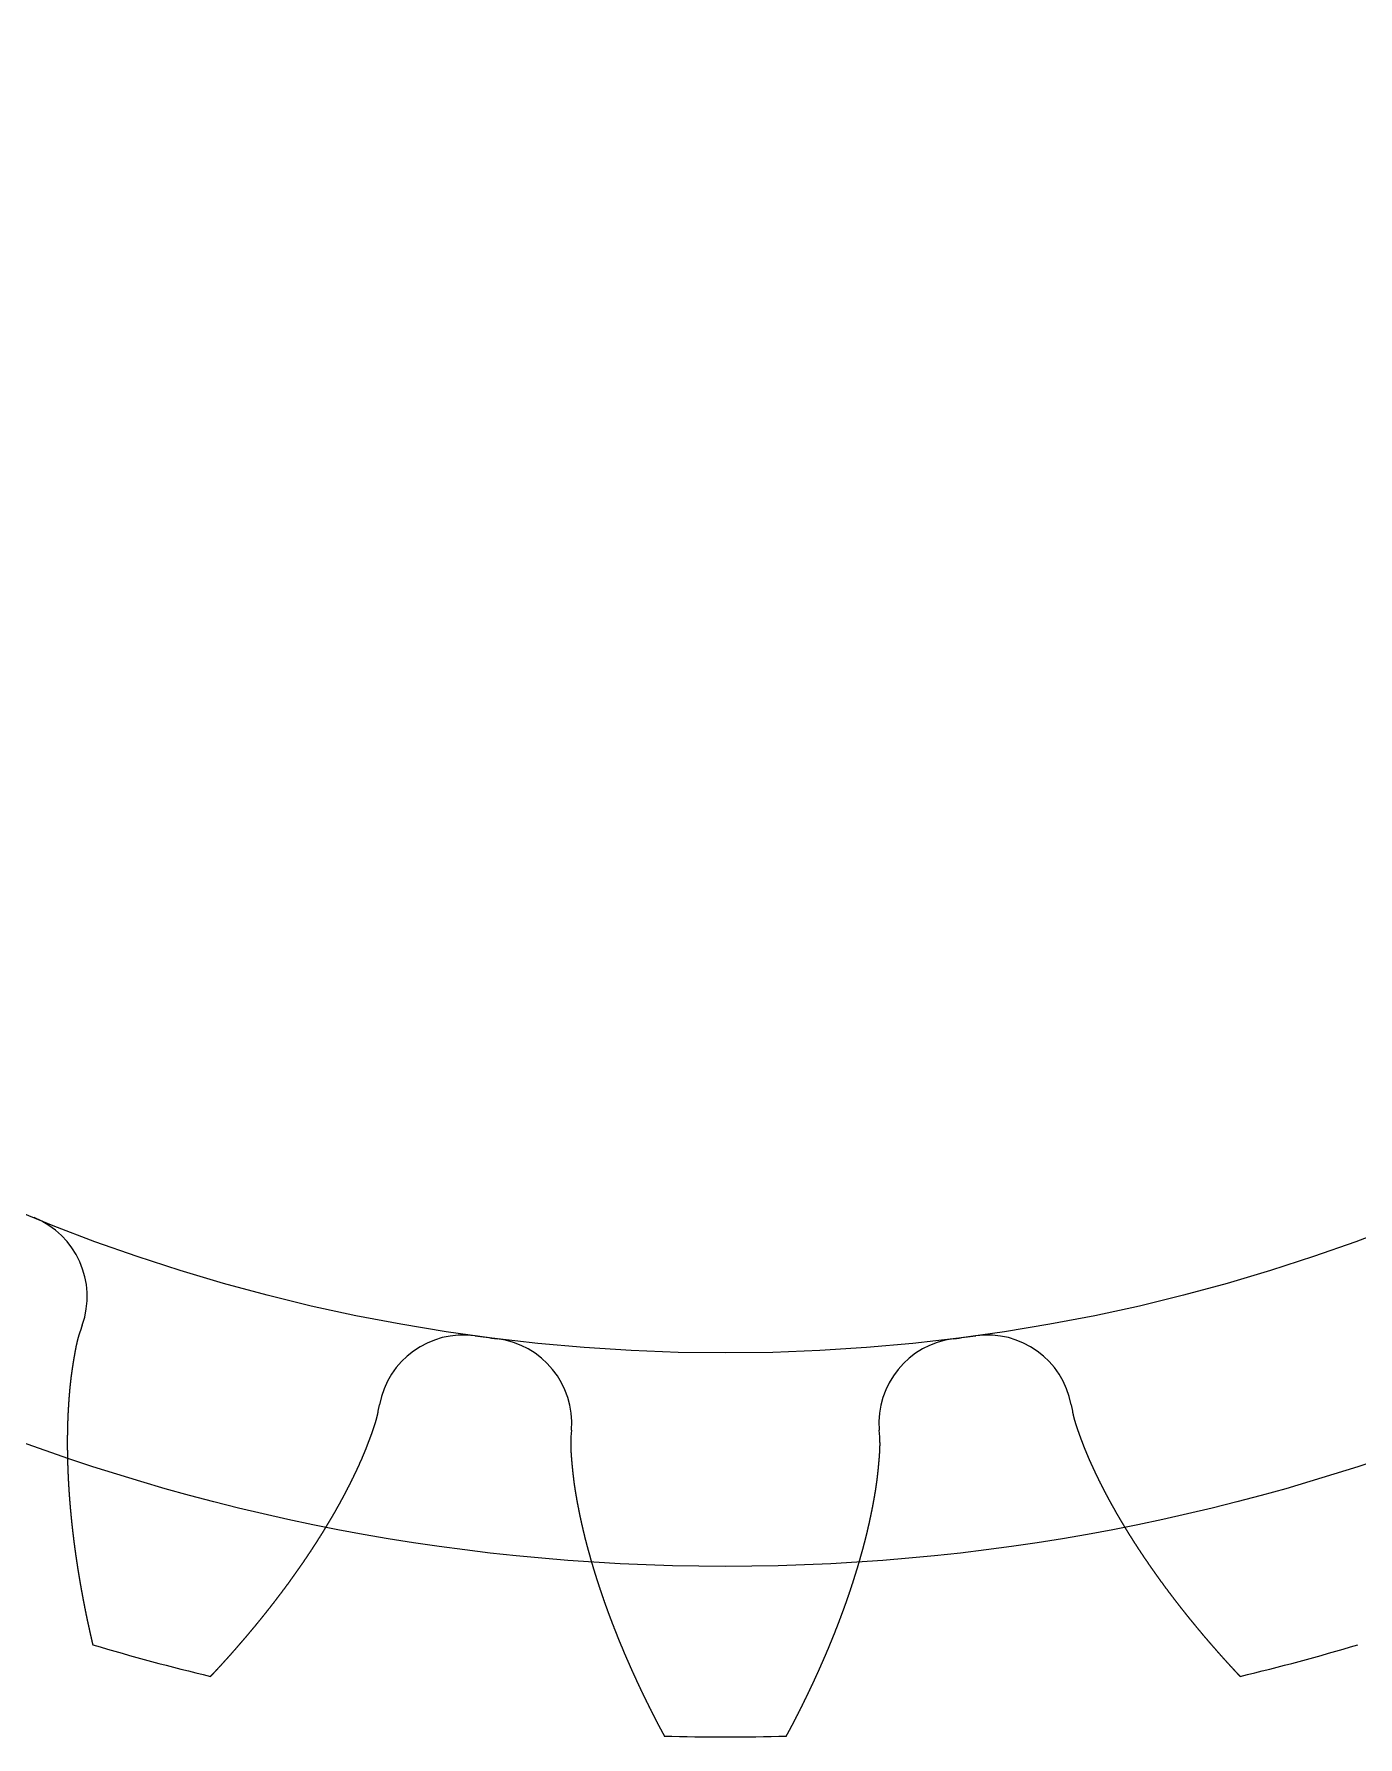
# Model space of a CAD drawing. Header units: millimetres. Extents: x -13 to 13, y -13 to 13.
# Drawn here: x -4.05 to 3.71, y -13 to -3.02 of the extents above; entities that cross this region are included whole.
import ezdxf

# ---------------------------------------------------------------- set-up
doc = ezdxf.new("R2010")
doc.units = ezdxf.units.MM
doc.header["$MEASUREMENT"] = 0
for name, color, linetype in [('aasdasdasd v1_Sketch1', 7, 'Continuous'), ('Spur Gear (24 teeth)_Sketch1', 7, 'Continuous'), ('Spur Gear (24 teeth)_Sketch3', 7, 'Continuous')]:
    doc.layers.add(name, color=color, linetype=linetype)

# ---------------------------------------------------------------- blocks, each defined once
blk = doc.blocks.new('SpurGear(24teeth)')
at = {"layer": 'Spur Gear (24 teeth)_Sketch1'}
blk.add_circle((0, 0), 1.07492, dxfattribs=at)
at = {"layer": 'Spur Gear (24 teeth)_Sketch3'}
blk.add_circle((0, 0), 1.2, dxfattribs=at)
blk = doc.blocks.new('engrenagemv1')
blk.add_blockref('SpurGear(24teeth)', (0, 0))

msp = doc.modelspace()

# ---------------------------------------------------------------- linework, layer by layer
at = {"layer": 'aasdasdasd v1_Sketch1'}
for p, q in [((-3.7704, -10.5859, 12.7), (-3.7834, -10.6227, 12.7)), ((-3.7704, -10.5859, 12.7), (-3.7834, -10.6227, 12.7)), ((-2.0348, -11.0912, 12.7), (-2.0277, -11.0529, 12.7)), ((-2.0348, -11.0912, 12.7), (-2.0277, -11.0529, 12.7)), ((2.0277, -11.0529, 12.7), (2.0348, -11.0912, 12.7)), ((2.0277, -11.0529, 12.7), (2.0348, -11.0912, 12.7)), ((-0.9021, -11.2011, 12.7), (-0.9051, -11.2399, 12.7)), ((-0.9021, -11.2011, 12.7), (-0.9051, -11.2399, 12.7)), ((0.9051, -11.2399, 12.7), (0.9021, -11.2011, 12.7)), ((0.9051, -11.2399, 12.7), (0.9021, -11.2011, 12.7))]:
    msp.add_line(p, q, dxfattribs=at)
for centre, radius, start, end in [((-4.2416, -10.4189, 12.7), 0.5, 340.4814, 67.84825), ((-4.2416, -10.4189, 12.7), 0.5, 340.4814, 67.84825), ((-1.5361, -11.1438, 12.7), 0.5, 82.15175, 169.5186), ((-1.5361, -11.1438, 12.7), 0.5, 82.15175, 169.5186), ((0, 0, 12.7), 10.7492, 262.15175, 262.84825), ((0, 0, 12.7), 10.7492, 262.15175, 262.84825), ((-1.4005, -11.1617, 12.7), 0.5, 355.4814, 82.84825), ((-1.4005, -11.1617, 12.7), 0.5, 355.4814, 82.84825), ((1.4005, -11.1617, 12.7), 0.5, 97.15175, 184.5186), ((1.4005, -11.1617, 12.7), 0.5, 97.15175, 184.5186), ((0, 0, 12.7), 10.7492, 277.15175, 277.84825), ((0, 0, 12.7), 10.7492, 277.15175, 277.84825), ((1.5361, -11.1438, 12.7), 0.5, 10.4814, 97.84825), ((1.5361, -11.1438, 12.7), 0.5, 10.4814, 97.84825), ((0, 0, 12.7), 13, 253.42315, 256.57685), ((0, 0, 12.7), 13, 253.42315, 256.57685), ((0, 0, 12.7), 13, 283.42315, 286.57685), ((0, 0, 12.7), 13, 283.42315, 286.57685), ((0, 0, 12.7), 13, 268.42315, 271.57685), ((0, 0, 12.7), 13, 268.42315, 271.57685)]:
    msp.add_arc(centre, radius, start, end, dxfattribs=at)
for points in [[(-3.7834, -10.6227, 12.7), (-3.7851, -10.6274, 12.7), (-3.7883, -10.6369, 12.7), (-3.7928, -10.6513, 12.7), (-3.7981, -10.6706, 12.7), (-3.8039, -10.6951, 12.7), (-3.809, -10.7198, 12.7), (-3.8136, -10.7446, 12.7), (-3.818, -10.7695, 12.7), (-3.8223, -10.7945, 12.7), (-3.8264, -10.8195, 12.7), (-3.8302, -10.8446, 12.7), (-3.8339, -10.8698, 12.7), (-3.8371, -10.895, 12.7), (-3.8401, -10.9204, 12.7), (-3.8427, -10.9458, 12.7), (-3.8451, -10.9713, 12.7), (-3.8473, -10.9969, 12.7), (-3.8492, -11.0225, 12.7), (-3.851, -11.0482, 12.7), (-3.8526, -11.0739, 12.7), (-3.854, -11.0997, 12.7), (-3.8552, -11.1256, 12.7), (-3.8562, -11.1514, 12.7), (-3.857, -11.1774, 12.7), (-3.8576, -11.2034, 12.7), (-3.858, -11.2294, 12.7), (-3.8582, -11.2555, 12.7), (-3.8583, -11.2816, 12.7), (-3.8581, -11.3078, 12.7), (-3.8578, -11.334, 12.7), (-3.8574, -11.3602, 12.7), (-3.8567, -11.3865, 12.7), (-3.8559, -11.4128, 12.7), (-3.855, -11.4392, 12.7), (-3.8538, -11.4656, 12.7), (-3.8525, -11.492, 12.7), (-3.8511, -11.5184, 12.7), (-3.8495, -11.5449, 12.7), (-3.8477, -11.5714, 12.7), (-3.8458, -11.598, 12.7), (-3.8437, -11.6246, 12.7), (-3.8415, -11.6512, 12.7), (-3.8391, -11.6778, 12.7), (-3.8365, -11.7045, 12.7), (-3.8339, -11.7312, 12.7), (-3.831, -11.7579, 12.7), (-3.8281, -11.7846, 12.7), (-3.825, -11.8114, 12.7), (-3.8217, -11.8382, 12.7), (-3.8183, -11.865, 12.7), (-3.8147, -11.8919, 12.7), (-3.8111, -11.9187, 12.7), (-3.8072, -11.9456, 12.7), (-3.8033, -11.9725, 12.7), (-3.7992, -11.9994, 12.7), (-3.7949, -12.0264, 12.7), (-3.7905, -12.0533, 12.7), (-3.786, -12.0803, 12.7), (-3.7814, -12.1073, 12.7), (-3.7766, -12.1343, 12.7), (-3.7717, -12.1614, 12.7), (-3.7666, -12.1884, 12.7), (-3.7614, -12.2155, 12.7), (-3.7561, -12.2426, 12.7), (-3.7507, -12.2696, 12.7), (-3.7451, -12.2968, 12.7), (-3.7394, -12.3239, 12.7), (-3.7336, -12.351, 12.7), (-3.7276, -12.3782, 12.7), (-3.7215, -12.4053, 12.7), (-3.7165, -12.4271, 12.7), (-3.7127, -12.4434, 12.7), (-3.7102, -12.4543, 12.7), (-3.7089, -12.4597, 12.7)], [(-3.7834, -10.6227, 12.7), (-3.7851, -10.6274, 12.7), (-3.7883, -10.6369, 12.7), (-3.7928, -10.6513, 12.7), (-3.7981, -10.6706, 12.7), (-3.8039, -10.6951, 12.7), (-3.809, -10.7198, 12.7), (-3.8136, -10.7446, 12.7), (-3.818, -10.7695, 12.7), (-3.8223, -10.7945, 12.7), (-3.8264, -10.8195, 12.7), (-3.8302, -10.8446, 12.7), (-3.8339, -10.8698, 12.7), (-3.8371, -10.895, 12.7), (-3.8401, -10.9204, 12.7), (-3.8427, -10.9458, 12.7), (-3.8451, -10.9713, 12.7), (-3.8473, -10.9969, 12.7), (-3.8492, -11.0225, 12.7), (-3.851, -11.0482, 12.7), (-3.8526, -11.0739, 12.7), (-3.854, -11.0997, 12.7), (-3.8552, -11.1256, 12.7), (-3.8562, -11.1514, 12.7), (-3.857, -11.1774, 12.7), (-3.8576, -11.2034, 12.7), (-3.858, -11.2294, 12.7), (-3.8582, -11.2555, 12.7), (-3.8583, -11.2816, 12.7), (-3.8581, -11.3078, 12.7), (-3.8578, -11.334, 12.7), (-3.8574, -11.3602, 12.7), (-3.8567, -11.3865, 12.7), (-3.8559, -11.4128, 12.7), (-3.855, -11.4392, 12.7), (-3.8538, -11.4656, 12.7), (-3.8525, -11.492, 12.7), (-3.8511, -11.5184, 12.7), (-3.8495, -11.5449, 12.7), (-3.8477, -11.5714, 12.7), (-3.8458, -11.598, 12.7), (-3.8437, -11.6246, 12.7), (-3.8415, -11.6512, 12.7), (-3.8391, -11.6778, 12.7), (-3.8365, -11.7045, 12.7), (-3.8339, -11.7312, 12.7), (-3.831, -11.7579, 12.7), (-3.8281, -11.7846, 12.7), (-3.825, -11.8114, 12.7), (-3.8217, -11.8382, 12.7), (-3.8183, -11.865, 12.7), (-3.8147, -11.8919, 12.7), (-3.8111, -11.9187, 12.7), (-3.8072, -11.9456, 12.7), (-3.8033, -11.9725, 12.7), (-3.7992, -11.9994, 12.7), (-3.7949, -12.0264, 12.7), (-3.7905, -12.0533, 12.7), (-3.786, -12.0803, 12.7), (-3.7814, -12.1073, 12.7), (-3.7766, -12.1343, 12.7), (-3.7717, -12.1614, 12.7), (-3.7666, -12.1884, 12.7), (-3.7614, -12.2155, 12.7), (-3.7561, -12.2426, 12.7), (-3.7507, -12.2696, 12.7), (-3.7451, -12.2968, 12.7), (-3.7394, -12.3239, 12.7), (-3.7336, -12.351, 12.7), (-3.7276, -12.3782, 12.7), (-3.7215, -12.4053, 12.7), (-3.7165, -12.4271, 12.7), (-3.7127, -12.4434, 12.7), (-3.7102, -12.4543, 12.7), (-3.7089, -12.4597, 12.7)], [(-3.0178, -12.6449, 12.7), (-3.014, -12.6408, 12.7), (-3.0064, -12.6327, 12.7), (-2.9949, -12.6204, 12.7), (-2.9797, -12.6041, 12.7), (-2.9609, -12.5836, 12.7), (-2.9421, -12.5631, 12.7), (-2.9235, -12.5425, 12.7), (-2.905, -12.5219, 12.7), (-2.8866, -12.5012, 12.7), (-2.8684, -12.4804, 12.7), (-2.8502, -12.4596, 12.7), (-2.8322, -12.4388, 12.7), (-2.8143, -12.4179, 12.7), (-2.7965, -12.3969, 12.7), (-2.7789, -12.3759, 12.7), (-2.7614, -12.3549, 12.7), (-2.744, -12.3338, 12.7), (-2.7267, -12.3126, 12.7), (-2.7095, -12.2914, 12.7), (-2.6925, -12.2701, 12.7), (-2.6756, -12.2488, 12.7), (-2.6589, -12.2274, 12.7), (-2.6423, -12.206, 12.7), (-2.6258, -12.1846, 12.7), (-2.6094, -12.163, 12.7), (-2.5932, -12.1415, 12.7), (-2.5771, -12.1198, 12.7), (-2.5612, -12.0982, 12.7), (-2.5454, -12.0764, 12.7), (-2.5297, -12.0547, 12.7), (-2.5142, -12.0328, 12.7), (-2.4988, -12.011, 12.7), (-2.4836, -11.989, 12.7), (-2.4685, -11.967, 12.7), (-2.4535, -11.945, 12.7), (-2.4387, -11.9229, 12.7), (-2.4241, -11.9008, 12.7), (-2.4096, -11.8786, 12.7), (-2.3953, -11.8564, 12.7), (-2.3811, -11.8341, 12.7), (-2.3671, -11.8118, 12.7), (-2.3532, -11.7894, 12.7), (-2.3395, -11.7669, 12.7), (-2.326, -11.7444, 12.7), (-2.3126, -11.7219, 12.7), (-2.2995, -11.6993, 12.7), (-2.2864, -11.6767, 12.7), (-2.2736, -11.654, 12.7), (-2.2609, -11.6312, 12.7), (-2.2484, -11.6084, 12.7), (-2.2361, -11.5855, 12.7), (-2.2241, -11.5626, 12.7), (-2.2122, -11.5397, 12.7), (-2.2005, -11.5166, 12.7), (-2.189, -11.4935, 12.7), (-2.1777, -11.4704, 12.7), (-2.1666, -11.4472, 12.7), (-2.1557, -11.424, 12.7), (-2.145, -11.4007, 12.7), (-2.1346, -11.3774, 12.7), (-2.1244, -11.3539, 12.7), (-2.1147, -11.3304, 12.7), (-2.1052, -11.3068, 12.7), (-2.096, -11.2831, 12.7), (-2.0871, -11.2594, 12.7), (-2.0783, -11.2357, 12.7), (-2.0696, -11.2119, 12.7), (-2.0612, -11.1881, 12.7), (-2.0533, -11.1642, 12.7), (-2.046, -11.1401, 12.7), (-2.041, -11.1207, 12.7), (-2.0377, -11.106, 12.7), (-2.0357, -11.0961, 12.7), (-2.0348, -11.0912, 12.7)], [(-3.0178, -12.6449, 12.7), (-3.014, -12.6408, 12.7), (-3.0064, -12.6327, 12.7), (-2.9949, -12.6204, 12.7), (-2.9797, -12.6041, 12.7), (-2.9609, -12.5836, 12.7), (-2.9421, -12.5631, 12.7), (-2.9235, -12.5425, 12.7), (-2.905, -12.5219, 12.7), (-2.8866, -12.5012, 12.7), (-2.8684, -12.4804, 12.7), (-2.8502, -12.4596, 12.7), (-2.8322, -12.4388, 12.7), (-2.8143, -12.4179, 12.7), (-2.7965, -12.3969, 12.7), (-2.7789, -12.3759, 12.7), (-2.7614, -12.3549, 12.7), (-2.744, -12.3338, 12.7), (-2.7267, -12.3126, 12.7), (-2.7095, -12.2914, 12.7), (-2.6925, -12.2701, 12.7), (-2.6756, -12.2488, 12.7), (-2.6589, -12.2274, 12.7), (-2.6423, -12.206, 12.7), (-2.6258, -12.1846, 12.7), (-2.6094, -12.163, 12.7), (-2.5932, -12.1415, 12.7), (-2.5771, -12.1198, 12.7), (-2.5612, -12.0982, 12.7), (-2.5454, -12.0764, 12.7), (-2.5297, -12.0547, 12.7), (-2.5142, -12.0328, 12.7), (-2.4988, -12.011, 12.7), (-2.4836, -11.989, 12.7), (-2.4685, -11.967, 12.7), (-2.4535, -11.945, 12.7), (-2.4387, -11.9229, 12.7), (-2.4241, -11.9008, 12.7), (-2.4096, -11.8786, 12.7), (-2.3953, -11.8564, 12.7), (-2.3811, -11.8341, 12.7), (-2.3671, -11.8118, 12.7), (-2.3532, -11.7894, 12.7), (-2.3395, -11.7669, 12.7), (-2.326, -11.7444, 12.7), (-2.3126, -11.7219, 12.7), (-2.2995, -11.6993, 12.7), (-2.2864, -11.6767, 12.7), (-2.2736, -11.654, 12.7), (-2.2609, -11.6312, 12.7), (-2.2484, -11.6084, 12.7), (-2.2361, -11.5855, 12.7), (-2.2241, -11.5626, 12.7), (-2.2122, -11.5397, 12.7), (-2.2005, -11.5166, 12.7), (-2.189, -11.4935, 12.7), (-2.1777, -11.4704, 12.7), (-2.1666, -11.4472, 12.7), (-2.1557, -11.424, 12.7), (-2.145, -11.4007, 12.7), (-2.1346, -11.3774, 12.7), (-2.1244, -11.3539, 12.7), (-2.1147, -11.3304, 12.7), (-2.1052, -11.3068, 12.7), (-2.096, -11.2831, 12.7), (-2.0871, -11.2594, 12.7), (-2.0783, -11.2357, 12.7), (-2.0696, -11.2119, 12.7), (-2.0612, -11.1881, 12.7), (-2.0533, -11.1642, 12.7), (-2.046, -11.1401, 12.7), (-2.041, -11.1207, 12.7), (-2.0377, -11.106, 12.7), (-2.0357, -11.0961, 12.7), (-2.0348, -11.0912, 12.7)], [(2.0348, -11.0912, 12.7), (2.0357, -11.0961, 12.7), (2.0377, -11.106, 12.7), (2.041, -11.1207, 12.7), (2.046, -11.1401, 12.7), (2.0533, -11.1642, 12.7), (2.0612, -11.1881, 12.7), (2.0696, -11.2119, 12.7), (2.0783, -11.2357, 12.7), (2.0871, -11.2594, 12.7), (2.096, -11.2831, 12.7), (2.1052, -11.3068, 12.7), (2.1147, -11.3304, 12.7), (2.1244, -11.3539, 12.7), (2.1346, -11.3774, 12.7), (2.145, -11.4007, 12.7), (2.1557, -11.424, 12.7), (2.1666, -11.4472, 12.7), (2.1777, -11.4704, 12.7), (2.189, -11.4935, 12.7), (2.2005, -11.5166, 12.7), (2.2122, -11.5397, 12.7), (2.2241, -11.5626, 12.7), (2.2361, -11.5855, 12.7), (2.2484, -11.6084, 12.7), (2.2609, -11.6312, 12.7), (2.2736, -11.654, 12.7), (2.2864, -11.6767, 12.7), (2.2995, -11.6993, 12.7), (2.3126, -11.7219, 12.7), (2.326, -11.7444, 12.7), (2.3395, -11.7669, 12.7), (2.3532, -11.7894, 12.7), (2.3671, -11.8118, 12.7), (2.3811, -11.8341, 12.7), (2.3953, -11.8564, 12.7), (2.4096, -11.8786, 12.7), (2.4241, -11.9008, 12.7), (2.4387, -11.9229, 12.7), (2.4535, -11.945, 12.7), (2.4685, -11.967, 12.7), (2.4836, -11.989, 12.7), (2.4988, -12.011, 12.7), (2.5142, -12.0328, 12.7), (2.5297, -12.0547, 12.7), (2.5454, -12.0764, 12.7), (2.5612, -12.0982, 12.7), (2.5771, -12.1198, 12.7), (2.5932, -12.1415, 12.7), (2.6094, -12.163, 12.7), (2.6258, -12.1846, 12.7), (2.6423, -12.206, 12.7), (2.6589, -12.2274, 12.7), (2.6756, -12.2488, 12.7), (2.6925, -12.2701, 12.7), (2.7095, -12.2914, 12.7), (2.7267, -12.3126, 12.7), (2.744, -12.3338, 12.7), (2.7614, -12.3549, 12.7), (2.7789, -12.3759, 12.7), (2.7965, -12.3969, 12.7), (2.8143, -12.4179, 12.7), (2.8322, -12.4388, 12.7), (2.8502, -12.4596, 12.7), (2.8684, -12.4804, 12.7), (2.8866, -12.5012, 12.7), (2.905, -12.5219, 12.7), (2.9235, -12.5425, 12.7), (2.9421, -12.5631, 12.7), (2.9609, -12.5836, 12.7), (2.9797, -12.6041, 12.7), (2.9949, -12.6204, 12.7), (3.0064, -12.6327, 12.7), (3.014, -12.6408, 12.7), (3.0178, -12.6449, 12.7)], [(2.0348, -11.0912, 12.7), (2.0357, -11.0961, 12.7), (2.0377, -11.106, 12.7), (2.041, -11.1207, 12.7), (2.046, -11.1401, 12.7), (2.0533, -11.1642, 12.7), (2.0612, -11.1881, 12.7), (2.0696, -11.2119, 12.7), (2.0783, -11.2357, 12.7), (2.0871, -11.2594, 12.7), (2.096, -11.2831, 12.7), (2.1052, -11.3068, 12.7), (2.1147, -11.3304, 12.7), (2.1244, -11.3539, 12.7), (2.1346, -11.3774, 12.7), (2.145, -11.4007, 12.7), (2.1557, -11.424, 12.7), (2.1666, -11.4472, 12.7), (2.1777, -11.4704, 12.7), (2.189, -11.4935, 12.7), (2.2005, -11.5166, 12.7), (2.2122, -11.5397, 12.7), (2.2241, -11.5626, 12.7), (2.2361, -11.5855, 12.7), (2.2484, -11.6084, 12.7), (2.2609, -11.6312, 12.7), (2.2736, -11.654, 12.7), (2.2864, -11.6767, 12.7), (2.2995, -11.6993, 12.7), (2.3126, -11.7219, 12.7), (2.326, -11.7444, 12.7), (2.3395, -11.7669, 12.7), (2.3532, -11.7894, 12.7), (2.3671, -11.8118, 12.7), (2.3811, -11.8341, 12.7), (2.3953, -11.8564, 12.7), (2.4096, -11.8786, 12.7), (2.4241, -11.9008, 12.7), (2.4387, -11.9229, 12.7), (2.4535, -11.945, 12.7), (2.4685, -11.967, 12.7), (2.4836, -11.989, 12.7), (2.4988, -12.011, 12.7), (2.5142, -12.0328, 12.7), (2.5297, -12.0547, 12.7), (2.5454, -12.0764, 12.7), (2.5612, -12.0982, 12.7), (2.5771, -12.1198, 12.7), (2.5932, -12.1415, 12.7), (2.6094, -12.163, 12.7), (2.6258, -12.1846, 12.7), (2.6423, -12.206, 12.7), (2.6589, -12.2274, 12.7), (2.6756, -12.2488, 12.7), (2.6925, -12.2701, 12.7), (2.7095, -12.2914, 12.7), (2.7267, -12.3126, 12.7), (2.744, -12.3338, 12.7), (2.7614, -12.3549, 12.7), (2.7789, -12.3759, 12.7), (2.7965, -12.3969, 12.7), (2.8143, -12.4179, 12.7), (2.8322, -12.4388, 12.7), (2.8502, -12.4596, 12.7), (2.8684, -12.4804, 12.7), (2.8866, -12.5012, 12.7), (2.905, -12.5219, 12.7), (2.9235, -12.5425, 12.7), (2.9421, -12.5631, 12.7), (2.9609, -12.5836, 12.7), (2.9797, -12.6041, 12.7), (2.9949, -12.6204, 12.7), (3.0064, -12.6327, 12.7), (3.014, -12.6408, 12.7), (3.0178, -12.6449, 12.7)], [(-0.9051, -11.2399, 12.7), (-0.9055, -11.2449, 12.7), (-0.9062, -11.255, 12.7), (-0.9068, -11.27, 12.7), (-0.907, -11.2901, 12.7), (-0.9062, -11.3152, 12.7), (-0.9047, -11.3404, 12.7), (-0.9028, -11.3655, 12.7), (-0.9006, -11.3907, 12.7), (-0.8982, -11.416, 12.7), (-0.8957, -11.4412, 12.7), (-0.8929, -11.4664, 12.7), (-0.8899, -11.4917, 12.7), (-0.8866, -11.5169, 12.7), (-0.8828, -11.5422, 12.7), (-0.8788, -11.5674, 12.7), (-0.8745, -11.5927, 12.7), (-0.87, -11.6179, 12.7), (-0.8652, -11.6432, 12.7), (-0.8603, -11.6685, 12.7), (-0.8552, -11.6937, 12.7), (-0.8499, -11.719, 12.7), (-0.8443, -11.7443, 12.7), (-0.8386, -11.7695, 12.7), (-0.8327, -11.7948, 12.7), (-0.8265, -11.82, 12.7), (-0.8202, -11.8453, 12.7), (-0.8136, -11.8706, 12.7), (-0.8069, -11.8958, 12.7), (-0.8, -11.921, 12.7), (-0.7929, -11.9463, 12.7), (-0.7857, -11.9715, 12.7), (-0.7783, -11.9967, 12.7), (-0.7707, -12.0219, 12.7), (-0.7629, -12.0471, 12.7), (-0.755, -12.0723, 12.7), (-0.7469, -12.0975, 12.7), (-0.7387, -12.1227, 12.7), (-0.7302, -12.1479, 12.7), (-0.7217, -12.173, 12.7), (-0.7129, -12.1982, 12.7), (-0.7041, -12.2233, 12.7), (-0.695, -12.2484, 12.7), (-0.6858, -12.2735, 12.7), (-0.6765, -12.2986, 12.7), (-0.667, -12.3237, 12.7), (-0.6573, -12.3488, 12.7), (-0.6475, -12.3739, 12.7), (-0.6376, -12.3989, 12.7), (-0.6275, -12.424, 12.7), (-0.6173, -12.449, 12.7), (-0.6069, -12.474, 12.7), (-0.5964, -12.499, 12.7), (-0.5858, -12.5239, 12.7), (-0.575, -12.5489, 12.7), (-0.564, -12.5738, 12.7), (-0.553, -12.5988, 12.7), (-0.5418, -12.6237, 12.7), (-0.5304, -12.6486, 12.7), (-0.5189, -12.6735, 12.7), (-0.5073, -12.6983, 12.7), (-0.4956, -12.7232, 12.7), (-0.4837, -12.748, 12.7), (-0.4717, -12.7728, 12.7), (-0.4595, -12.7976, 12.7), (-0.4473, -12.8223, 12.7), (-0.4349, -12.8471, 12.7), (-0.4223, -12.8718, 12.7), (-0.4097, -12.8965, 12.7), (-0.3969, -12.9212, 12.7), (-0.384, -12.9458, 12.7), (-0.3735, -12.9655, 12.7), (-0.3657, -12.9803, 12.7), (-0.3604, -12.9902, 12.7), (-0.3577, -12.9951, 12.7)], [(-0.9051, -11.2399, 12.7), (-0.9055, -11.2449, 12.7), (-0.9062, -11.255, 12.7), (-0.9068, -11.27, 12.7), (-0.907, -11.2901, 12.7), (-0.9062, -11.3152, 12.7), (-0.9047, -11.3404, 12.7), (-0.9028, -11.3655, 12.7), (-0.9006, -11.3907, 12.7), (-0.8982, -11.416, 12.7), (-0.8957, -11.4412, 12.7), (-0.8929, -11.4664, 12.7), (-0.8899, -11.4917, 12.7), (-0.8866, -11.5169, 12.7), (-0.8828, -11.5422, 12.7), (-0.8788, -11.5674, 12.7), (-0.8745, -11.5927, 12.7), (-0.87, -11.6179, 12.7), (-0.8652, -11.6432, 12.7), (-0.8603, -11.6685, 12.7), (-0.8552, -11.6937, 12.7), (-0.8499, -11.719, 12.7), (-0.8443, -11.7443, 12.7), (-0.8386, -11.7695, 12.7), (-0.8327, -11.7948, 12.7), (-0.8265, -11.82, 12.7), (-0.8202, -11.8453, 12.7), (-0.8136, -11.8706, 12.7), (-0.8069, -11.8958, 12.7), (-0.8, -11.921, 12.7), (-0.7929, -11.9463, 12.7), (-0.7857, -11.9715, 12.7), (-0.7783, -11.9967, 12.7), (-0.7707, -12.0219, 12.7), (-0.7629, -12.0471, 12.7), (-0.755, -12.0723, 12.7), (-0.7469, -12.0975, 12.7), (-0.7387, -12.1227, 12.7), (-0.7302, -12.1479, 12.7), (-0.7217, -12.173, 12.7), (-0.7129, -12.1982, 12.7), (-0.7041, -12.2233, 12.7), (-0.695, -12.2484, 12.7), (-0.6858, -12.2735, 12.7), (-0.6765, -12.2986, 12.7), (-0.667, -12.3237, 12.7), (-0.6573, -12.3488, 12.7), (-0.6475, -12.3739, 12.7), (-0.6376, -12.3989, 12.7), (-0.6275, -12.424, 12.7), (-0.6173, -12.449, 12.7), (-0.6069, -12.474, 12.7), (-0.5964, -12.499, 12.7), (-0.5858, -12.5239, 12.7), (-0.575, -12.5489, 12.7), (-0.564, -12.5738, 12.7), (-0.553, -12.5988, 12.7), (-0.5418, -12.6237, 12.7), (-0.5304, -12.6486, 12.7), (-0.5189, -12.6735, 12.7), (-0.5073, -12.6983, 12.7), (-0.4956, -12.7232, 12.7), (-0.4837, -12.748, 12.7), (-0.4717, -12.7728, 12.7), (-0.4595, -12.7976, 12.7), (-0.4473, -12.8223, 12.7), (-0.4349, -12.8471, 12.7), (-0.4223, -12.8718, 12.7), (-0.4097, -12.8965, 12.7), (-0.3969, -12.9212, 12.7), (-0.384, -12.9458, 12.7), (-0.3735, -12.9655, 12.7), (-0.3657, -12.9803, 12.7), (-0.3604, -12.9902, 12.7), (-0.3577, -12.9951, 12.7)], [(0.3577, -12.9951, 12.7), (0.3604, -12.9902, 12.7), (0.3657, -12.9803, 12.7), (0.3735, -12.9655, 12.7), (0.384, -12.9458, 12.7), (0.3969, -12.9212, 12.7), (0.4097, -12.8965, 12.7), (0.4223, -12.8718, 12.7), (0.4349, -12.8471, 12.7), (0.4473, -12.8223, 12.7), (0.4595, -12.7976, 12.7), (0.4717, -12.7728, 12.7), (0.4837, -12.748, 12.7), (0.4956, -12.7232, 12.7), (0.5073, -12.6983, 12.7), (0.5189, -12.6735, 12.7), (0.5304, -12.6486, 12.7), (0.5418, -12.6237, 12.7), (0.553, -12.5988, 12.7), (0.564, -12.5738, 12.7), (0.575, -12.5489, 12.7), (0.5858, -12.5239, 12.7), (0.5964, -12.499, 12.7), (0.6069, -12.474, 12.7), (0.6173, -12.449, 12.7), (0.6275, -12.424, 12.7), (0.6376, -12.3989, 12.7), (0.6475, -12.3739, 12.7), (0.6573, -12.3488, 12.7), (0.667, -12.3237, 12.7), (0.6765, -12.2986, 12.7), (0.6858, -12.2735, 12.7), (0.695, -12.2484, 12.7), (0.7041, -12.2233, 12.7), (0.7129, -12.1982, 12.7), (0.7217, -12.173, 12.7), (0.7302, -12.1479, 12.7), (0.7387, -12.1227, 12.7), (0.7469, -12.0975, 12.7), (0.755, -12.0723, 12.7), (0.7629, -12.0471, 12.7), (0.7707, -12.0219, 12.7), (0.7783, -11.9967, 12.7), (0.7857, -11.9715, 12.7), (0.7929, -11.9463, 12.7), (0.8, -11.921, 12.7), (0.8069, -11.8958, 12.7), (0.8136, -11.8706, 12.7), (0.8202, -11.8453, 12.7), (0.8265, -11.82, 12.7), (0.8327, -11.7948, 12.7), (0.8386, -11.7695, 12.7), (0.8443, -11.7443, 12.7), (0.8499, -11.719, 12.7), (0.8552, -11.6937, 12.7), (0.8603, -11.6685, 12.7), (0.8652, -11.6432, 12.7), (0.87, -11.6179, 12.7), (0.8745, -11.5927, 12.7), (0.8788, -11.5674, 12.7), (0.8828, -11.5422, 12.7), (0.8866, -11.5169, 12.7), (0.8899, -11.4917, 12.7), (0.8929, -11.4664, 12.7), (0.8957, -11.4412, 12.7), (0.8982, -11.416, 12.7), (0.9006, -11.3907, 12.7), (0.9028, -11.3655, 12.7), (0.9047, -11.3404, 12.7), (0.9062, -11.3152, 12.7), (0.907, -11.2901, 12.7), (0.9068, -11.27, 12.7), (0.9062, -11.255, 12.7), (0.9055, -11.2449, 12.7), (0.9051, -11.2399, 12.7)], [(0.3577, -12.9951, 12.7), (0.3604, -12.9902, 12.7), (0.3657, -12.9803, 12.7), (0.3735, -12.9655, 12.7), (0.384, -12.9458, 12.7), (0.3969, -12.9212, 12.7), (0.4097, -12.8965, 12.7), (0.4223, -12.8718, 12.7), (0.4349, -12.8471, 12.7), (0.4473, -12.8223, 12.7), (0.4595, -12.7976, 12.7), (0.4717, -12.7728, 12.7), (0.4837, -12.748, 12.7), (0.4956, -12.7232, 12.7), (0.5073, -12.6983, 12.7), (0.5189, -12.6735, 12.7), (0.5304, -12.6486, 12.7), (0.5418, -12.6237, 12.7), (0.553, -12.5988, 12.7), (0.564, -12.5738, 12.7), (0.575, -12.5489, 12.7), (0.5858, -12.5239, 12.7), (0.5964, -12.499, 12.7), (0.6069, -12.474, 12.7), (0.6173, -12.449, 12.7), (0.6275, -12.424, 12.7), (0.6376, -12.3989, 12.7), (0.6475, -12.3739, 12.7), (0.6573, -12.3488, 12.7), (0.667, -12.3237, 12.7), (0.6765, -12.2986, 12.7), (0.6858, -12.2735, 12.7), (0.695, -12.2484, 12.7), (0.7041, -12.2233, 12.7), (0.7129, -12.1982, 12.7), (0.7217, -12.173, 12.7), (0.7302, -12.1479, 12.7), (0.7387, -12.1227, 12.7), (0.7469, -12.0975, 12.7), (0.755, -12.0723, 12.7), (0.7629, -12.0471, 12.7), (0.7707, -12.0219, 12.7), (0.7783, -11.9967, 12.7), (0.7857, -11.9715, 12.7), (0.7929, -11.9463, 12.7), (0.8, -11.921, 12.7), (0.8069, -11.8958, 12.7), (0.8136, -11.8706, 12.7), (0.8202, -11.8453, 12.7), (0.8265, -11.82, 12.7), (0.8327, -11.7948, 12.7), (0.8386, -11.7695, 12.7), (0.8443, -11.7443, 12.7), (0.8499, -11.719, 12.7), (0.8552, -11.6937, 12.7), (0.8603, -11.6685, 12.7), (0.8652, -11.6432, 12.7), (0.87, -11.6179, 12.7), (0.8745, -11.5927, 12.7), (0.8788, -11.5674, 12.7), (0.8828, -11.5422, 12.7), (0.8866, -11.5169, 12.7), (0.8899, -11.4917, 12.7), (0.8929, -11.4664, 12.7), (0.8957, -11.4412, 12.7), (0.8982, -11.416, 12.7), (0.9006, -11.3907, 12.7), (0.9028, -11.3655, 12.7), (0.9047, -11.3404, 12.7), (0.9062, -11.3152, 12.7), (0.907, -11.2901, 12.7), (0.9068, -11.27, 12.7), (0.9062, -11.255, 12.7), (0.9055, -11.2449, 12.7), (0.9051, -11.2399, 12.7)]]:
    msp.add_open_spline(points, degree=5, dxfattribs=at)

# ---------------------------------------------------------------- block references
at = {"xscale": 10, "yscale": 10, "zscale": 10}
msp.add_blockref('engrenagemv1', (0, 0), dxfattribs=at)

doc.saveas('drawing.dxf')
